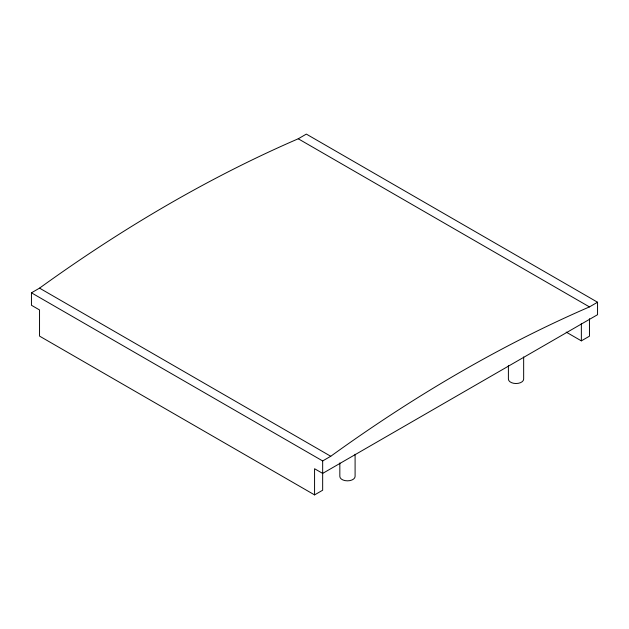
<?xml version="1.0" encoding="UTF-8"?>
<svg xmlns="http://www.w3.org/2000/svg" width="629" height="629" viewBox="0 0 629 629"><rect width="100%" height="100%" fill="white"/><g stroke="black" fill="none" stroke-linecap="round" stroke-linejoin="round"><path stroke-width="0.94" d="M31.45 292.815L39.541 288.137A1467.646 847.349 -60 0 1 298.248 138.781L306.339 134.103L597.55 302.234L597.55 314.697L322.661 473.401L314.571 468.731L314.571 494.897L322.661 490.219L322.661 460.939L31.45 292.815L31.45 305.269L39.541 309.948L39.541 336.114L314.571 494.897M322.661 460.939L330.752 456.269A1467.646 847.349 -60 0 1 589.459 306.905L597.55 302.234M566.179 332.096L581.361 340.863L589.459 336.185L589.459 318.746M298.248 138.781L589.459 306.905M39.541 288.137L330.752 456.269M581.361 323.416L581.361 340.863M523.658 356.934L523.658 379.114A7.627 4.403 0 0 1 516.024 383.517A7.627 4.403 0 0 1 508.397 379.114L508.397 365.614M355.094 454.256L355.094 476.428A7.627 4.403 0 0 1 347.46 480.839A7.627 4.403 0 0 1 339.833 476.428L339.833 462.936"/></g></svg>
